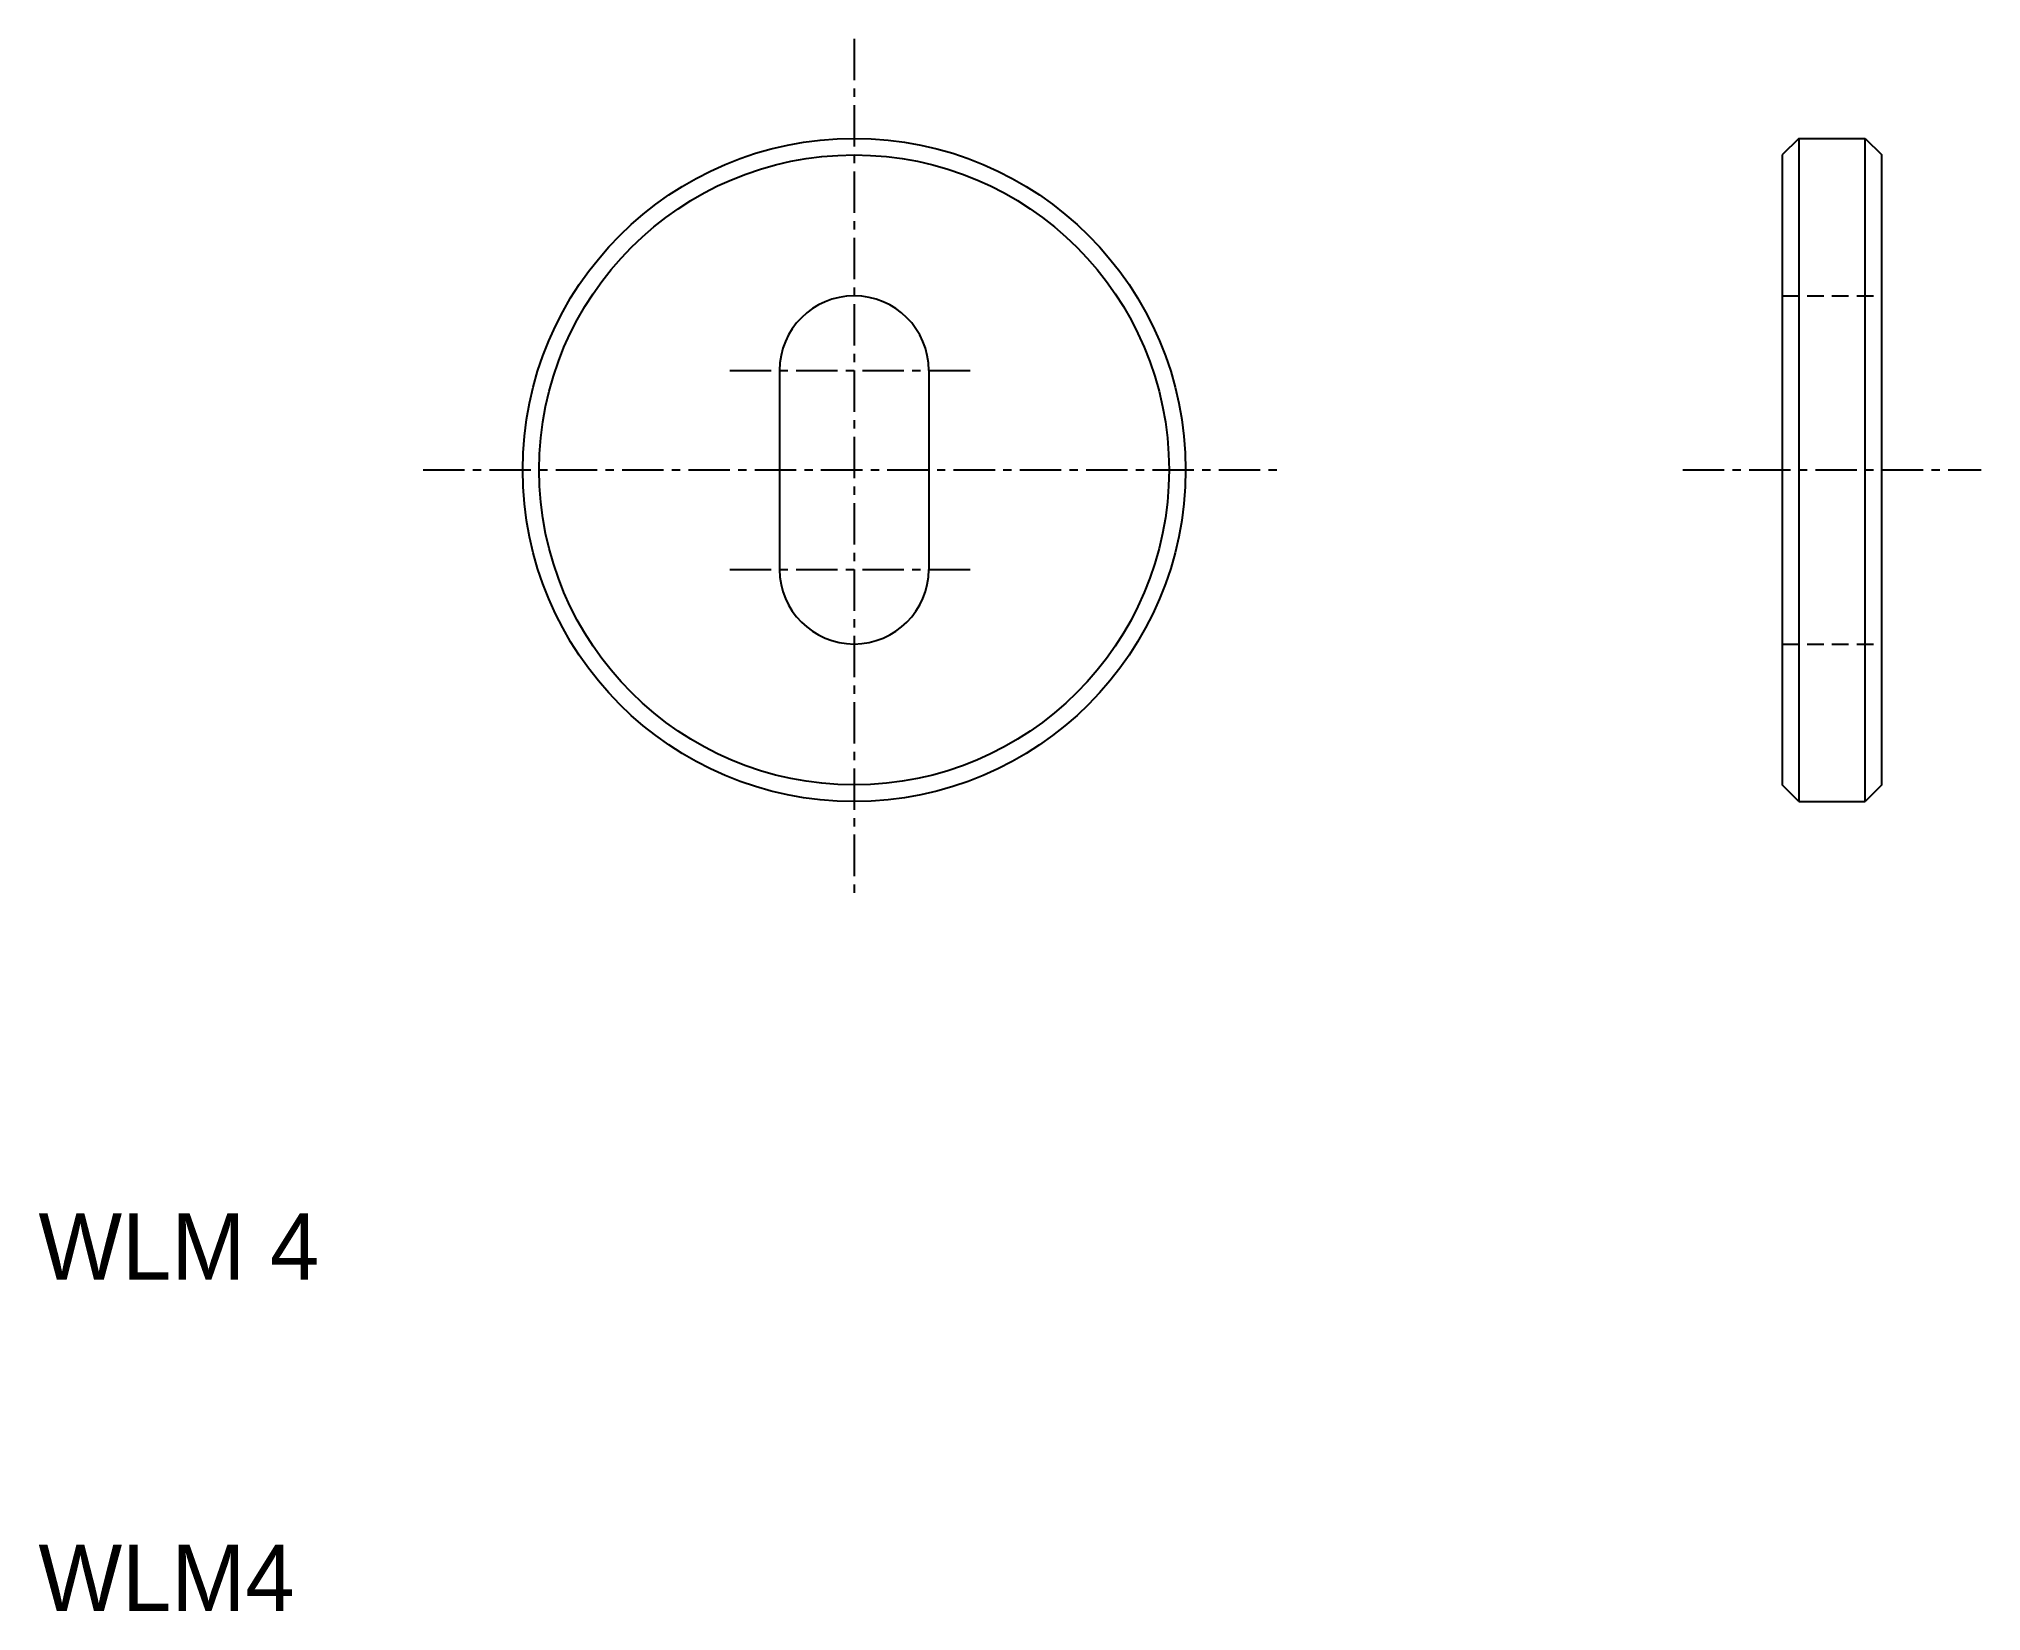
# Model space of a CAD drawing. Extents: x 10 to 68.6, y 10 to 57.4.
import ezdxf

# ---------------------------------------------------------------- set-up
doc = ezdxf.new("R2010")
doc.units = 0
doc.linetypes.add('CENTER', pattern=[2, 1.25, -0.25, 0.25, -0.25])
doc.linetypes.add('DASHED', pattern=[0.75, 0.5, -0.25])
doc.layers.get('0').update_dxf_attribs({"linetype": 'CONTINUOUS'})
doc.layers.add('CENTER', color=1, linetype='CENTER')

msp = doc.modelspace()

# ---------------------------------------------------------------- linework, layer by layer
at = {"color": 7, "linetype": 'CONTINUOUS'}
for p, q in [((63.108, 54.418), (62.608, 53.918)), ((62.608, 53.918), (62.608, 34.918)), ((63.108, 54.418), (65.108, 54.418)), ((63.108, 54.418), (63.108, 34.418)), ((65.108, 34.418), (65.108, 54.418)), ((65.108, 54.418), (65.608, 53.918)), ((65.608, 34.918), (65.608, 53.918)), ((32.358, 47.418), (32.358, 41.418)), ((36.858, 47.418), (36.858, 41.418)), ((63.108, 34.418), (62.608, 34.918)), ((65.608, 34.918), (65.108, 34.418)), ((63.108, 34.418), (65.108, 34.418))]:
    msp.add_line(p, q, dxfattribs=at)
at = {"color": 3, "linetype": 'DASHED'}
for p, q in [((62.608, 49.668), (65.608, 49.668)), ((62.608, 39.168), (65.608, 39.168))]:
    msp.add_line(p, q, dxfattribs=at)
at = {"color": 7, "linetype": 'CONTINUOUS'}
for radius in [10, 9.5]:
    msp.add_circle((34.608, 44.418), radius, dxfattribs=at)
for centre, start, end in [((34.608, 47.418), 0, 180), ((34.608, 41.418), 180, 0)]:
    msp.add_arc(centre, 2.25, start, end, dxfattribs=at)
at = {"layer": 'CENTER', "color": 1, "linetype": 'CENTER'}
for p, q in [((34.608, 57.418), (34.608, 31.418)), ((30.858, 47.418), (38.358, 47.418)), ((21.608, 44.418), (47.608, 44.418)), ((59.608, 44.418), (68.608, 44.418)), ((30.858, 41.418), (38.358, 41.418))]:
    msp.add_line(p, q, dxfattribs=at)

# ---------------------------------------------------------------- texts
at = {"color": 7, "linetype": 'CONTINUOUS'}
for s, p in [('WLM 4', (10, 20)), ('WLM4', (10, 10))]:
    msp.add_text(s, height=2, dxfattribs=at).set_placement(p)

doc.saveas('drawing.dxf')
